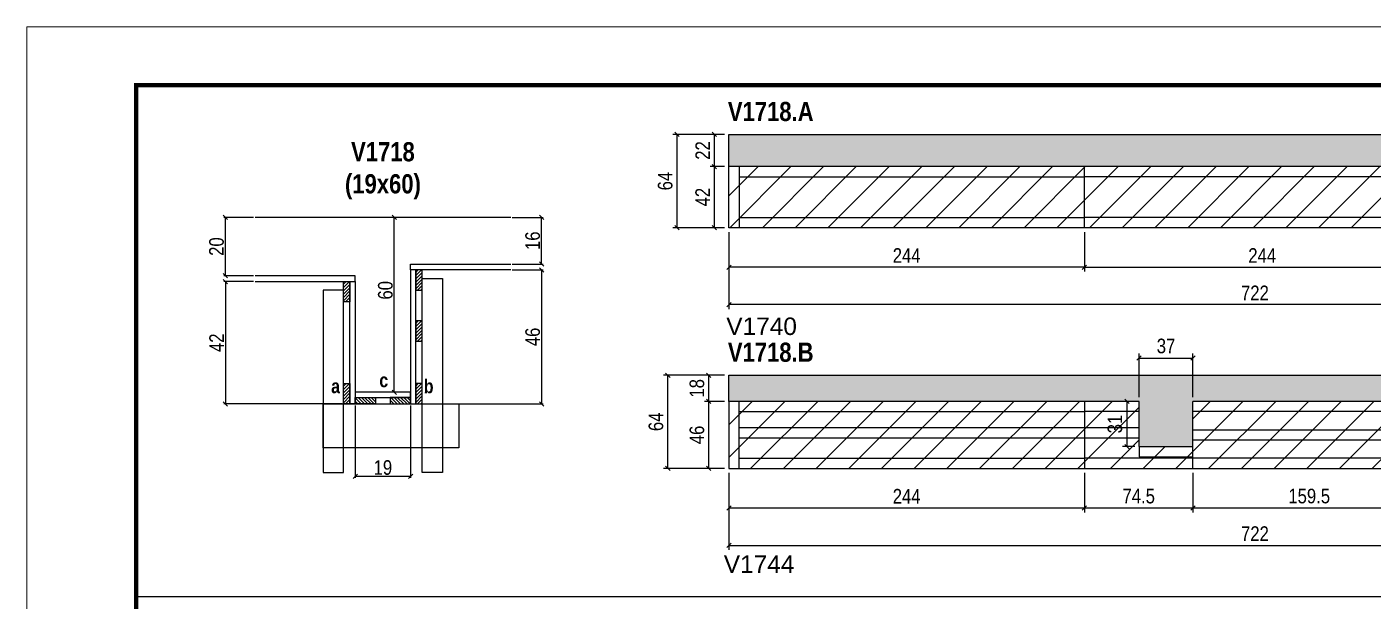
# Model space of a CAD drawing. Extents: x 3309 to 10008, y -2522 to 14608.
# Drawn here: x 3309 to 4233, y 9620 to 10014 of the extents above; entities that cross this region are included whole.
import ezdxf

# ---------------------------------------------------------------- set-up
doc = ezdxf.new("R2010")
doc.units = 0
doc.linetypes.add('DASHED', pattern=[0.75, 0.5, -0.25])
for name, color, linetype in [('5', 5, 'Continuous'), ('COTA', 241, 'Continuous'), ('detalhes', 4, 'Continuous'), ('NOMENCLATURA', 7, 'Continuous'), ('Painéis', 200, 'Continuous'), ('SARR_2.2x7', 40, 'Continuous'), ('SARR_3.5x7', 81, 'Continuous')]:
    doc.layers.add(name, color=color, linetype=linetype)
for name, color, linetype, lineweight in [('CONCRETO', 251, 'Continuous', 25), ('Folhas', 255, 'Continuous', 9), ('Hachura', 251, 'Continuous', 9), ('SARRAFO DE PRESSAO', 251, 'DASHED', 9)]:
    doc.layers.add(name, color=color, linetype=linetype, lineweight=lineweight)
doc.styles.add('COTA TECNICA', font='techl___.ttf', dxfattribs={"height": 10})
doc.styles.add('COTA TECNICA 2X', font='techl___.ttf', dxfattribs={"height": 10})
doc.styles.get("Standard").update_dxf_attribs({"font": 'arial.ttf'})
doc.styles.add('TECNICA', font='techb___.ttf', dxfattribs={"height": 10})
doc.dimstyles.new('PAINEL', dxfattribs={"dimtxt": 10, "dimasz": 3, "dimexe": 3, "dimexo": 3, "dimgap": 3, "dimtad": 1, "dimdec": 1, "dimzin": 12, "dimdsep": 46, "dimtxsty": 'COTA TECNICA', "dimblk1": 'OBLIQUE', "dimblk2": 'OBLIQUE', "dimsah": 1, "dimcen": 0.9, "dimclrd": 4, "dimclre": 4, "dimclrt": 240, "dimadec": 1, "dimazin": 3, "dimtfac": 1, "dimtdec": 1, "dimtmove": 0, "dimatfit": 3, "dimfxl": 1, "dimtolj": 1, "dimtzin": 12, "dimarcsym": 0})
doc.dimstyles.new('SECAO', dxfattribs={"dimscale": 0.333333, "dimtxt": 5, "dimasz": 9, "dimexe": 3, "dimexo": 3, "dimgap": 3, "dimtad": 1, "dimdec": 1, "dimlfac": 0.5, "dimzin": 12, "dimdsep": 46, "dimtxsty": 'COTA TECNICA 2X', "dimblk1": 'OBLIQUE', "dimblk2": 'OBLIQUE', "dimsah": 1, "dimcen": 0.9, "dimclrd": 4, "dimclre": 4, "dimclrt": 240, "dimadec": 1, "dimazin": 3, "dimtfac": 1, "dimtdec": 1, "dimtmove": 0, "dimatfit": 3, "dimfxl": 1, "dimtolj": 1, "dimtzin": 12, "dimarcsym": 0})
pattern_1 = [(135, (36770.1903, -113757.353), (-1.122532015, -1.122532015), [])]
pattern_2 = [(45, (-119985.518, -23466.7219), (-1.122532015, 1.122532015), [])]

# ---------------------------------------------------------------- blocks, each defined once
blk = doc.blocks.new('9999999999')
at = {"layer": 'Folhas'}
blk.add_lwpolyline([(98138.98, 34190.21), (99623.98, 34190.21), (99623.98, 35240.21), (98138.98, 35240.21)], close=True, dxfattribs=at)
at = {"layer": 'Folhas', "color": 30, "const_width": 3}
blk.add_lwpolyline([(98213.98, 34230.21), (99583.98, 34230.21), (99583.98, 35200.21), (98213.98, 35200.21)], close=True, dxfattribs=at)
blk = doc.blocks.new('_Oblique')
at = {"color": 0, "linetype": 'ByBlock', "lineweight": -2}
blk.add_line((-0.5, -0.5), (0.5, 0.5), dxfattribs=at)
blk = doc.blocks.new('*D2927')
at = {"layer": 'COTA', "color": 4, "lineweight": -2, "transparency": 16777216}
for p, q in [((3534.65, 9753.82), (3534.65, 9704.07)), ((3572.65, 9753.82), (3572.65, 9704.07)), ((3572.65, 9705.07), (3534.65, 9705.07))]:
    blk.add_line(p, q, dxfattribs=at)
at = {"layer": 'Defpoints', "color": 0, "transparency": 16777216}
for p in [(3534.65, 9754.82), (3572.65, 9754.82), (3534.65, 9705.07)]:
    blk.add_point(p, dxfattribs=at)
at = {"layer": 'COTA', "color": 4, "lineweight": -2, "transparency": 16777216, "xscale": 3, "yscale": 3, "zscale": 3, "rotation": 180}
blk.add_blockref('_Oblique', (3534.65, 9705.07), dxfattribs=at)
at = {"layer": 'COTA', "color": 4, "lineweight": -2, "transparency": 16777216, "xscale": 3, "yscale": 3, "zscale": 3}
blk.add_blockref('_Oblique', (3572.65, 9705.07), dxfattribs=at)
at = {"layer": 'COTA', "color": 240, "transparency": 16777216, "insert": (3553.65, 9711.15), "char_height": 10, "attachment_point": 5, "style": 'COTA TECNICA 2X'}
blk.add_mtext('\\A1;19', dxfattribs=at)
blk = doc.blocks.new('*D2928')
at = {"layer": 'COTA', "color": 4, "lineweight": -2, "transparency": 16777216}
for p, q in [((3464.95, 9838.82), (3444.6, 9838.82)), ((3445.6, 9838.82), (3445.6, 9754.82)), ((3525.65, 9754.82), (3444.6, 9754.82))]:
    blk.add_line(p, q, dxfattribs=at)
at = {"layer": 'Defpoints', "color": 0, "transparency": 16777216}
for p in [(3465.95, 9838.82), (3445.6, 9754.82), (3526.65, 9754.82, 0)]:
    blk.add_point(p, dxfattribs=at)
at = {"layer": 'COTA', "color": 4, "lineweight": -2, "transparency": 16777216, "xscale": 3, "yscale": 3, "zscale": 3}
for p, rotation in [((3445.6, 9838.82), 90), ((3445.6, 9754.82), 270)]:
    blk.add_blockref('_Oblique', p, dxfattribs=dict(at, rotation=rotation))
at = {"layer": 'COTA', "color": 240, "transparency": 16777216, "insert": (3439.53, 9796.82), "char_height": 10, "attachment_point": 5, "rotation": 90, "style": 'COTA TECNICA 2X'}
blk.add_mtext('\\A1;42', dxfattribs=at)
blk = doc.blocks.new('*D2929')
at = {"layer": 'COTA', "color": 4, "lineweight": -2, "transparency": 16777216}
for p, q in [((3642.35, 9846.82), (3663.57, 9846.82)), ((3662.57, 9846.82), (3662.57, 9754.82)), ((3581.65, 9754.82), (3663.57, 9754.82))]:
    blk.add_line(p, q, dxfattribs=at)
at = {"layer": 'Defpoints', "color": 0, "transparency": 16777216}
for p in [(3641.35, 9846.82), (3580.65, 9754.82, 0), (3662.57, 9754.82)]:
    blk.add_point(p, dxfattribs=at)
at = {"layer": 'COTA', "color": 4, "lineweight": -2, "transparency": 16777216, "xscale": 3, "yscale": 3, "zscale": 3}
for p, rotation in [((3662.57, 9846.82), 90), ((3662.57, 9754.82), 270)]:
    blk.add_blockref('_Oblique', p, dxfattribs=dict(at, rotation=rotation))
at = {"layer": 'COTA', "color": 240, "transparency": 16777216, "insert": (3656.47, 9800.82), "char_height": 10, "attachment_point": 5, "rotation": 90, "style": 'COTA TECNICA 2X'}
blk.add_mtext('\\A1;46', dxfattribs=at)
blk = doc.blocks.new('*D2930')
at = {"layer": 'COTA', "color": 4, "lineweight": -2, "transparency": 16777216}
for p, q in [((3571.65, 9882.82), (3560.48, 9882.82)), ((3561.48, 9762.82), (3561.48, 9882.82)), ((3571.65, 9762.82), (3560.48, 9762.82))]:
    blk.add_line(p, q, dxfattribs=at)
at = {"layer": 'Defpoints', "color": 0, "transparency": 16777216}
for p in [(3561.48, 9882.82), (3572.65, 9882.82), (3572.65, 9762.82)]:
    blk.add_point(p, dxfattribs=at)
at = {"layer": 'COTA', "color": 4, "lineweight": -2, "transparency": 16777216, "xscale": 3, "yscale": 3, "zscale": 3}
for p, rotation in [((3561.48, 9882.82), 90), ((3561.48, 9762.82), 270)]:
    blk.add_blockref('_Oblique', p, dxfattribs=dict(at, rotation=rotation))
at = {"layer": 'COTA', "color": 240, "transparency": 16777216, "insert": (3555.37, 9832.82), "char_height": 10, "attachment_point": 5, "rotation": 90, "style": 'COTA TECNICA 2X'}
blk.add_mtext('\\A1;60', dxfattribs=at)
blk = doc.blocks.new('*D2931')
at = {"layer": 'COTA', "color": 4, "lineweight": -2, "transparency": 16777216}
for p, q in [((3642.35, 9882.82), (3663.57, 9882.82)), ((3662.57, 9850.82), (3662.57, 9882.82)), ((3642.35, 9850.82), (3663.57, 9850.82))]:
    blk.add_line(p, q, dxfattribs=at)
at = {"layer": 'Defpoints', "color": 0, "transparency": 16777216}
for p in [(3641.35, 9882.82), (3662.57, 9882.82), (3641.35, 9850.82)]:
    blk.add_point(p, dxfattribs=at)
at = {"layer": 'COTA', "color": 4, "lineweight": -2, "transparency": 16777216, "xscale": 3, "yscale": 3, "zscale": 3}
for p, rotation in [((3662.57, 9882.82), 90), ((3662.57, 9850.82), 270)]:
    blk.add_blockref('_Oblique', p, dxfattribs=dict(at, rotation=rotation))
at = {"layer": 'COTA', "color": 240, "transparency": 16777216, "insert": (3656.47, 9866.82), "char_height": 10, "attachment_point": 5, "rotation": 90, "style": 'COTA TECNICA 2X'}
blk.add_mtext('\\A1;16', dxfattribs=at)
blk = doc.blocks.new('*D2955')
at = {"layer": 'COTA', "color": 4, "lineweight": -2, "transparency": 16777216}
for p, q in [((3464.95, 9882.82), (3444.6, 9882.82)), ((3445.6, 9842.82), (3445.6, 9882.82)), ((3464.95, 9842.82), (3444.6, 9842.82))]:
    blk.add_line(p, q, dxfattribs=at)
at = {"layer": 'Defpoints', "color": 0, "transparency": 16777216}
for p in [(3445.6, 9882.82), (3465.95, 9882.82), (3465.95, 9842.82)]:
    blk.add_point(p, dxfattribs=at)
at = {"layer": 'COTA', "color": 4, "lineweight": -2, "transparency": 16777216, "xscale": 3, "yscale": 3, "zscale": 3}
for p, rotation in [((3445.6, 9882.82), 90), ((3445.6, 9842.82), 270)]:
    blk.add_blockref('_Oblique', p, dxfattribs=dict(at, rotation=rotation))
at = {"layer": 'COTA', "color": 240, "transparency": 16777216, "insert": (3439.5, 9862.82), "char_height": 10, "attachment_point": 5, "rotation": 90, "style": 'COTA TECNICA 2X'}
blk.add_mtext('\\A1;20', dxfattribs=at)
blk = doc.blocks.new('*D2932')
at = {"layer": 'COTA', "color": 4, "linetype": 'ByBlock', "lineweight": -2, "transparency": 16777216}
for p, q in [((3791.1, 9872.76), (3791.1, 9845.64)), ((4035.1, 9872.76), (4035.1, 9845.64)), ((4035.1, 9848.64), (3791.1, 9848.64))]:
    blk.add_line(p, q, dxfattribs=at)
at = {"layer": 'Defpoints', "color": 0, "linetype": 'ByBlock', "transparency": 16777216}
for p in [(3791.1, 9875.76), (4035.1, 9875.76), (3791.1, 9848.64)]:
    blk.add_point(p, dxfattribs=at)
at = {"layer": 'COTA', "color": 4, "linetype": 'ByBlock', "lineweight": -2, "transparency": 16777216, "xscale": 3, "yscale": 3, "zscale": 3, "rotation": 180}
blk.add_blockref('_Oblique', (3791.1, 9848.64), dxfattribs=at)
at = {"layer": 'COTA', "color": 4, "linetype": 'ByBlock', "lineweight": -2, "transparency": 16777216, "xscale": 3, "yscale": 3, "zscale": 3}
blk.add_blockref('_Oblique', (4035.1, 9848.64), dxfattribs=at)
at = {"layer": 'COTA', "color": 240, "linetype": 'ByBlock', "transparency": 16777216, "insert": (3913.1, 9856.71), "char_height": 10, "attachment_point": 5, "style": 'COTA TECNICA'}
blk.add_mtext('\\A1;244', dxfattribs=at)
blk = doc.blocks.new('*D2933')
at = {"layer": 'COTA', "color": 4, "lineweight": -2, "transparency": 16777216}
for p, q in [((4035.1, 9872.76), (4035.1, 9845.64)), ((4279.1, 9872.76), (4279.1, 9845.64)), ((4035.1, 9848.64), (4279.1, 9848.64))]:
    blk.add_line(p, q, dxfattribs=at)
at = {"layer": 'Defpoints', "color": 0, "transparency": 16777216}
for p in [(4035.1, 9875.76, 0), (4279.1, 9875.76, 0), (4279.1, 9848.64)]:
    blk.add_point(p, dxfattribs=at)
at = {"layer": 'COTA', "color": 4, "lineweight": -2, "transparency": 16777216, "xscale": 3, "yscale": 3, "zscale": 3, "rotation": 180}
blk.add_blockref('_Oblique', (4035.1, 9848.64), dxfattribs=at)
at = {"layer": 'COTA', "color": 4, "lineweight": -2, "transparency": 16777216, "xscale": 3, "yscale": 3, "zscale": 3}
blk.add_blockref('_Oblique', (4279.1, 9848.64), dxfattribs=at)
at = {"layer": 'COTA', "color": 240, "transparency": 16777216, "insert": (4157.1, 9856.71), "char_height": 10, "attachment_point": 5, "style": 'COTA TECNICA'}
blk.add_mtext('\\A1;244', dxfattribs=at)
blk = doc.blocks.new('*D2956')
at = {"layer": 'COTA', "color": 4, "lineweight": -2, "transparency": 16777216}
for p, q in [((3791.1, 9872.76), (3791.1, 9819.98)), ((4513.1, 9872.76), (4513.1, 9819.98)), ((4513.1, 9822.98), (3791.1, 9822.98))]:
    blk.add_line(p, q, dxfattribs=at)
at = {"layer": 'Defpoints', "color": 0, "transparency": 16777216}
for p in [(3791.1, 9875.76, 0), (4513.1, 9875.76, 0), (3791.1, 9822.98)]:
    blk.add_point(p, dxfattribs=at)
at = {"layer": 'COTA', "color": 4, "lineweight": -2, "transparency": 16777216, "xscale": 3, "yscale": 3, "zscale": 3, "rotation": 180}
blk.add_blockref('_Oblique', (3791.1, 9822.98), dxfattribs=at)
at = {"layer": 'COTA', "color": 4, "lineweight": -2, "transparency": 16777216, "xscale": 3, "yscale": 3, "zscale": 3}
blk.add_blockref('_Oblique', (4513.1, 9822.98), dxfattribs=at)
at = {"layer": 'COTA', "color": 240, "transparency": 16777216, "insert": (4152.1, 9831.05), "char_height": 10, "attachment_point": 5, "style": 'COTA TECNICA'}
blk.add_mtext('\\A1;722', dxfattribs=at)
blk = doc.blocks.new('*D2957')
at = {"layer": 'COTA', "color": 4, "lineweight": -2, "transparency": 16777216}
for p, q in [((3788.1, 9917.76), (3778.15, 9917.76)), ((3781.15, 9875.76), (3781.15, 9917.76)), ((3788.1, 9875.76), (3778.15, 9875.76))]:
    blk.add_line(p, q, dxfattribs=at)
at = {"layer": 'Defpoints', "color": 0, "transparency": 16777216}
for p in [(3781.15, 9917.76), (3791.1, 9917.76), (3791.1, 9875.76)]:
    blk.add_point(p, dxfattribs=at)
at = {"layer": 'COTA', "color": 4, "lineweight": -2, "transparency": 16777216, "xscale": 3, "yscale": 3, "zscale": 3}
for p, rotation in [((3781.15, 9917.76), 90), ((3781.15, 9875.76), 270)]:
    blk.add_blockref('_Oblique', p, dxfattribs=dict(at, rotation=rotation))
at = {"layer": 'COTA', "color": 240, "transparency": 16777216, "insert": (3773.08, 9896.76), "char_height": 10, "attachment_point": 5, "rotation": 90, "style": 'COTA TECNICA'}
blk.add_mtext('\\A1;42', dxfattribs=at)
blk = doc.blocks.new('*D2958')
at = {"layer": 'COTA', "color": 4, "lineweight": -2, "transparency": 16777216}
for p, q in [((3788.1, 9939.76), (3778.15, 9939.76)), ((3781.15, 9917.76), (3781.15, 9939.76)), ((3788.1, 9917.76), (3778.15, 9917.76))]:
    blk.add_line(p, q, dxfattribs=at)
at = {"layer": 'Defpoints', "color": 0, "transparency": 16777216}
for p in [(3781.15, 9939.76), (3791.1, 9939.76), (3791.1, 9917.76)]:
    blk.add_point(p, dxfattribs=at)
at = {"layer": 'COTA', "color": 4, "lineweight": -2, "transparency": 16777216, "xscale": 3, "yscale": 3, "zscale": 3}
for p, rotation in [((3781.15, 9939.76), 90), ((3781.15, 9917.76), 270)]:
    blk.add_blockref('_Oblique', p, dxfattribs=dict(at, rotation=rotation))
at = {"layer": 'COTA', "color": 240, "transparency": 16777216, "insert": (3773.15, 9928.76), "char_height": 10, "attachment_point": 5, "rotation": 90, "style": 'COTA TECNICA'}
blk.add_mtext('\\A1;22', dxfattribs=at)
blk = doc.blocks.new('*D2959')
at = {"layer": 'COTA', "color": 4, "lineweight": -2, "transparency": 16777216}
for p, q in [((3788.1, 9939.76), (3752.52, 9939.76)), ((3755.52, 9875.76), (3755.52, 9939.76)), ((3788.1, 9875.76), (3752.52, 9875.76))]:
    blk.add_line(p, q, dxfattribs=at)
at = {"layer": 'Defpoints', "color": 0, "transparency": 16777216}
for p in [(3755.52, 9939.76), (3791.1, 9939.76), (3791.1, 9875.76)]:
    blk.add_point(p, dxfattribs=at)
at = {"layer": 'COTA', "color": 4, "lineweight": -2, "transparency": 16777216, "xscale": 3, "yscale": 3, "zscale": 3}
for p, rotation in [((3755.52, 9939.76), 90), ((3755.52, 9875.76), 270)]:
    blk.add_blockref('_Oblique', p, dxfattribs=dict(at, rotation=rotation))
at = {"layer": 'COTA', "color": 240, "transparency": 16777216, "insert": (3747.42, 9907.76), "char_height": 10, "attachment_point": 5, "rotation": 90, "style": 'COTA TECNICA'}
blk.add_mtext('\\A1;64', dxfattribs=at)
blk = doc.blocks.new('*D2960')
at = {"layer": 'COTA', "color": 4, "lineweight": -2, "transparency": 16777216}
for p, q in [((3791.1, 9707.55), (3791.1, 9654.77)), ((4513.1, 9707.55), (4513.1, 9654.77)), ((3791.1, 9657.77), (4513.1, 9657.77))]:
    blk.add_line(p, q, dxfattribs=at)
at = {"layer": 'Defpoints', "color": 0, "transparency": 16777216}
for p in [(3791.1, 9710.55), (4513.1, 9710.55), (4513.1, 9657.77)]:
    blk.add_point(p, dxfattribs=at)
at = {"layer": 'COTA', "color": 4, "lineweight": -2, "transparency": 16777216, "xscale": 3, "yscale": 3, "zscale": 3, "rotation": 180}
blk.add_blockref('_Oblique', (3791.1, 9657.77), dxfattribs=at)
at = {"layer": 'COTA', "color": 4, "lineweight": -2, "transparency": 16777216, "xscale": 3, "yscale": 3, "zscale": 3}
blk.add_blockref('_Oblique', (4513.1, 9657.77), dxfattribs=at)
at = {"layer": 'COTA', "color": 240, "transparency": 16777216, "insert": (4152.1, 9665.85), "char_height": 10, "attachment_point": 5, "style": 'COTA TECNICA'}
blk.add_mtext('\\A1;722', dxfattribs=at)
blk = doc.blocks.new('*D2961')
at = {"layer": 'COTA', "color": 4, "lineweight": -2, "transparency": 16777216}
for p, q in [((3791.1, 9707.55), (3791.1, 9680.43)), ((4035.1, 9707.55), (4035.1, 9680.43)), ((3791.1, 9683.43), (4035.1, 9683.43))]:
    blk.add_line(p, q, dxfattribs=at)
at = {"layer": 'Defpoints', "color": 0, "transparency": 16777216}
for p in [(3791.1, 9710.55), (4035.1, 9710.55), (4035.1, 9683.43)]:
    blk.add_point(p, dxfattribs=at)
at = {"layer": 'COTA', "color": 4, "lineweight": -2, "transparency": 16777216, "xscale": 3, "yscale": 3, "zscale": 3, "rotation": 180}
blk.add_blockref('_Oblique', (3791.1, 9683.43), dxfattribs=at)
at = {"layer": 'COTA', "color": 4, "lineweight": -2, "transparency": 16777216, "xscale": 3, "yscale": 3, "zscale": 3}
blk.add_blockref('_Oblique', (4035.1, 9683.43), dxfattribs=at)
at = {"layer": 'COTA', "color": 240, "transparency": 16777216, "insert": (3913.1, 9691.51), "char_height": 10, "attachment_point": 5, "style": 'COTA TECNICA'}
blk.add_mtext('\\A1;244', dxfattribs=at)
blk = doc.blocks.new('*D2962')
at = {"layer": 'COTA', "color": 4, "lineweight": -2, "transparency": 16777216}
for p, q in [((4035.1, 9707.55), (4035.1, 9680.43)), ((4109.6, 9707.55), (4109.6, 9680.43)), ((4035.1, 9683.43), (4109.6, 9683.43))]:
    blk.add_line(p, q, dxfattribs=at)
at = {"layer": 'Defpoints', "color": 0, "transparency": 16777216}
for p in [(4035.1, 9710.55), (4109.6, 9710.55), (4109.6, 9683.43)]:
    blk.add_point(p, dxfattribs=at)
at = {"layer": 'COTA', "color": 4, "lineweight": -2, "transparency": 16777216, "xscale": 3, "yscale": 3, "zscale": 3, "rotation": 180}
blk.add_blockref('_Oblique', (4035.1, 9683.43), dxfattribs=at)
at = {"layer": 'COTA', "color": 4, "lineweight": -2, "transparency": 16777216, "xscale": 3, "yscale": 3, "zscale": 3}
blk.add_blockref('_Oblique', (4109.6, 9683.43), dxfattribs=at)
at = {"layer": 'COTA', "color": 240, "transparency": 16777216, "insert": (4072.35, 9691.54), "char_height": 10, "attachment_point": 5, "style": 'COTA TECNICA'}
blk.add_mtext('\\A1;74.5', dxfattribs=at)
blk = doc.blocks.new('*D2963')
at = {"layer": 'COTA', "color": 4, "lineweight": -2, "transparency": 16777216}
for p, q in [((4109.6, 9707.55), (4109.6, 9680.43)), ((4269.1, 9707.55), (4269.1, 9680.43)), ((4109.6, 9683.43), (4269.1, 9683.43))]:
    blk.add_line(p, q, dxfattribs=at)
at = {"layer": 'Defpoints', "color": 0, "transparency": 16777216}
for p in [(4109.6, 9710.55), (4269.1, 9710.55), (4269.1, 9683.43)]:
    blk.add_point(p, dxfattribs=at)
at = {"layer": 'COTA', "color": 4, "lineweight": -2, "transparency": 16777216, "xscale": 3, "yscale": 3, "zscale": 3, "rotation": 180}
blk.add_blockref('_Oblique', (4109.6, 9683.43), dxfattribs=at)
at = {"layer": 'COTA', "color": 4, "lineweight": -2, "transparency": 16777216, "xscale": 3, "yscale": 3, "zscale": 3}
blk.add_blockref('_Oblique', (4269.1, 9683.43), dxfattribs=at)
at = {"layer": 'COTA', "color": 240, "transparency": 16777216, "insert": (4189.35, 9691.57), "char_height": 10, "attachment_point": 5, "style": 'COTA TECNICA'}
blk.add_mtext('\\A1;159.5', dxfattribs=at)
blk = doc.blocks.new('*D2964')
at = {"layer": 'COTA', "color": 4, "lineweight": -2, "transparency": 16777216}
for p, q in [((4069.6, 9756.55), (4061.27, 9756.55)), ((4064.27, 9756.55), (4064.27, 9725.55)), ((4069.6, 9725.55), (4061.27, 9725.55))]:
    blk.add_line(p, q, dxfattribs=at)
at = {"layer": 'Defpoints', "color": 0, "transparency": 16777216}
for p in [(4072.6, 9756.55), (4064.27, 9725.55), (4072.6, 9725.55)]:
    blk.add_point(p, dxfattribs=at)
at = {"layer": 'COTA', "color": 4, "lineweight": -2, "transparency": 16777216, "xscale": 3, "yscale": 3, "zscale": 3}
for p, rotation in [((4064.27, 9756.55), 90), ((4064.27, 9725.55), 270)]:
    blk.add_blockref('_Oblique', p, dxfattribs=dict(at, rotation=rotation))
at = {"layer": 'COTA', "color": 240, "transparency": 16777216, "insert": (4056.05, 9741.05), "char_height": 10, "attachment_point": 5, "rotation": 90, "style": 'COTA TECNICA'}
blk.add_mtext('\\A1;31', dxfattribs=at)
blk = doc.blocks.new('*D2948')
at = {"layer": 'COTA', "color": 4, "lineweight": -2, "transparency": 16777216}
for p, q in [((3788.1, 9756.55), (3774.28, 9756.55)), ((3777.28, 9710.55), (3777.28, 9756.55)), ((3788.1, 9710.55), (3774.28, 9710.55))]:
    blk.add_line(p, q, dxfattribs=at)
at = {"layer": 'Defpoints', "color": 0, "transparency": 16777216}
for p in [(3777.28, 9756.55), (3791.1, 9756.55, 0), (3791.1, 9710.55, 0)]:
    blk.add_point(p, dxfattribs=at)
at = {"layer": 'COTA', "color": 4, "lineweight": -2, "transparency": 16777216, "xscale": 3, "yscale": 3, "zscale": 3}
for p, rotation in [((3777.28, 9756.55), 90), ((3777.28, 9710.55), 270)]:
    blk.add_blockref('_Oblique', p, dxfattribs=dict(at, rotation=rotation))
at = {"layer": 'COTA', "color": 240, "transparency": 16777216, "insert": (3769.18, 9733.55), "char_height": 10, "attachment_point": 5, "rotation": 90, "style": 'COTA TECNICA'}
blk.add_mtext('\\A1;46', dxfattribs=at)
blk = doc.blocks.new('*D2949')
at = {"layer": 'COTA', "color": 4, "lineweight": -2, "transparency": 16777216}
for p, q in [((3788.1, 9774.55), (3774.28, 9774.55)), ((3777.28, 9756.55), (3777.28, 9774.55)), ((3788.1, 9756.55), (3774.28, 9756.55))]:
    blk.add_line(p, q, dxfattribs=at)
at = {"layer": 'Defpoints', "color": 0, "transparency": 16777216}
for p in [(3777.28, 9774.55), (3791.1, 9774.55, 0), (3791.1, 9756.55, 0)]:
    blk.add_point(p, dxfattribs=at)
at = {"layer": 'COTA', "color": 4, "lineweight": -2, "transparency": 16777216, "xscale": 3, "yscale": 3, "zscale": 3}
for p, rotation in [((3777.28, 9774.55), 90), ((3777.28, 9756.55), 270)]:
    blk.add_blockref('_Oblique', p, dxfattribs=dict(at, rotation=rotation))
at = {"layer": 'COTA', "color": 240, "transparency": 16777216, "insert": (3769.19, 9765.55), "char_height": 10, "attachment_point": 5, "rotation": 90, "style": 'COTA TECNICA'}
blk.add_mtext('\\A1;18', dxfattribs=at)
blk = doc.blocks.new('*D2950')
at = {"layer": 'COTA', "color": 4, "lineweight": -2, "transparency": 16777216}
for p, q in [((3788.1, 9774.55), (3746.19, 9774.55)), ((3749.19, 9710.55), (3749.19, 9774.55)), ((3788.1, 9710.55), (3746.19, 9710.55))]:
    blk.add_line(p, q, dxfattribs=at)
at = {"layer": 'Defpoints', "color": 0, "transparency": 16777216}
for p in [(3749.19, 9774.55), (3791.1, 9774.55, 0), (3791.1, 9710.55, 0)]:
    blk.add_point(p, dxfattribs=at)
at = {"layer": 'COTA', "color": 4, "lineweight": -2, "transparency": 16777216, "xscale": 3, "yscale": 3, "zscale": 3}
for p, rotation in [((3749.19, 9774.55), 90), ((3749.19, 9710.55), 270)]:
    blk.add_blockref('_Oblique', p, dxfattribs=dict(at, rotation=rotation))
at = {"layer": 'COTA', "color": 240, "transparency": 16777216, "insert": (3741.09, 9742.55), "char_height": 10, "attachment_point": 5, "rotation": 90, "style": 'COTA TECNICA'}
blk.add_mtext('\\A1;64', dxfattribs=at)
blk = doc.blocks.new('*D2951')
at = {"layer": 'COTA', "color": 4, "lineweight": -2, "transparency": 16777216}
for p, q in [((4072.6, 9759.55), (4072.6, 9789.34)), ((4072.6, 9786.34), (4109.6, 9786.34)), ((4109.6, 9759.55), (4109.6, 9789.34))]:
    blk.add_line(p, q, dxfattribs=at)
at = {"layer": 'Defpoints', "color": 0, "transparency": 16777216}
for p in [(4109.6, 9786.34), (4072.6, 9756.55, 0), (4109.6, 9756.55, 0)]:
    blk.add_point(p, dxfattribs=at)
at = {"layer": 'COTA', "color": 4, "lineweight": -2, "transparency": 16777216, "xscale": 3, "yscale": 3, "zscale": 3, "rotation": 180}
blk.add_blockref('_Oblique', (4072.6, 9786.34), dxfattribs=at)
at = {"layer": 'COTA', "color": 4, "lineweight": -2, "transparency": 16777216, "xscale": 3, "yscale": 3, "zscale": 3}
blk.add_blockref('_Oblique', (4109.6, 9786.34), dxfattribs=at)
at = {"layer": 'COTA', "color": 240, "transparency": 16777216, "insert": (4091.1, 9794.56), "char_height": 10, "attachment_point": 5, "style": 'COTA TECNICA'}
blk.add_mtext('\\A1;37', dxfattribs=at)

msp = doc.modelspace()

# ---------------------------------------------------------------- hatches: boundary and pattern name
at = {"layer": 'COTA'}
h = msp.add_hatch(dxfattribs=at)
h.set_pattern_fill('AR-CONC', color=256, scale=0.03)
h.set_pattern_definition([(50, (48.9945, 387.445), (5.46554, -0.4781726), [0.5715, -6.2865]), (355, (48.9945, 387.445), (-1.0573026, 5.7317054), [0.4572, -5.0292175]), (100.451445, (49.45, 387.405), (4.4082374, 5.2535326), [0.4857003, -5.3427073]), (46.1842, (48.9945, 388.969), (8.1323712, -1.26127), [0.85725, -9.42975]), (96.63556, (49.672, 388.864), (7.122124, 7.422784), [0.728551, -8.014068]), (351.18415, (48.9945, 388.969), (7.122124, 7.422784), [0.685799, -7.543792]), (21, (49.7565, 388.588), (4.5484317, -3.067956), [0.5715, -6.2865]), (326, (49.7565, 388.588), (1.854061, 5.525639), [0.4572, -5.0292]), (71.451445, (50.1356, 388.332), (6.4024926, 2.457683), [0.4857003, -5.342698]), (37.5, (48.9945, 387.4449), (0.0926581, 2.53665117), [0, -4.96824, 0, -5.1054, 0, -5.04825]), (7.5, (48.9945, 387.445), (2.0045899, 3.00541724), [0, -2.91084, 0, -4.85394, 0, -1.92405]), (327.5, (47.2953, 387.4449), (4.06771786, -0.17186232), [0, -1.905, 0, -5.9436, 0, -7.8867]), (317.5, (46.5333, 387.445), (4.4438754, 0.7627947), [0, -2.4765, 0, -3.94716, 0, -5.6007])])
h.paths.add_polyline_path([(3791.1, 9939.76), (3791.1, 9917.76), (4513.1, 9917.76), (4513.1, 9939.76)])
h = msp.add_hatch(dxfattribs=at)
h.set_pattern_fill('AR-CONC', color=256, scale=0.03)
h.set_pattern_definition([(50, (0, 56.063), (5.46554, -0.4781726), [0.5715, -6.2865]), (355, (0, 56.063), (-1.0573026, 5.7317054), [0.4572, -5.0292175]), (100.451445, (0.4555, 56.023), (4.4082374, 5.2535326), [0.4857003, -5.3427073]), (46.1842, (0, 57.587), (8.1323712, -1.26127), [0.85725, -9.42975]), (96.63556, (0.678, 57.482), (7.122124, 7.422784), [0.728551, -8.014068]), (351.18415, (0, 57.587), (7.122124, 7.422784), [0.685799, -7.543792]), (21, (0.762, 57.206), (4.5484317, -3.067956), [0.5715, -6.2865]), (326, (0.762, 57.206), (1.8540609, 5.525639), [0.4572, -5.0292]), (71.451445, (1.141, 56.95), (6.4024926, 2.457683), [0.4857003, -5.342698]), (37.5, (0, 56.0628), (0.0926581, 2.53665117), [0, -4.96824, 0, -5.1054, 0, -5.04825]), (7.5, (0, 56.0628), (2.0045899, 3.00541724), [0, -2.91084, 0, -4.85394, 0, -1.92405]), (327.5, (-1.6993, 56.0628), (4.06771786, -0.17186232), [0, -1.905, 0, -5.9436, 0, -7.8867]), (317.5, (-2.4613, 56.0628), (4.4438754, 0.7627947), [0, -2.4765, 0, -3.94716, 0, -5.6007])])
h.paths.add_polyline_path([(4109.6, 9756.55), (4513.1, 9756.55), (4513.1, 9774.55), (3791.1, 9774.55), (3791.1, 9756.55), (4072.6, 9756.55), (4072.6, 9725.55), (4109.6, 9725.55)])
at = {"layer": 'Hachura', "linetype": 'ByBlock'}
h = msp.add_hatch(dxfattribs=at)
h.set_pattern_fill('ANSI31', color=256, scale=5)
h.paths.add_polyline_path([(3791.1, 9917.76), (3791.1, 9875.76), (4035.1, 9875.76), (4035.1, 9917.76)])
h.paths.add_polyline_path([(4035.1, 9917.76), (4035.1, 9875.76), (4279.1, 9875.76), (4279.1, 9917.76)])
h.paths.add_polyline_path([(4513.1, 9875.76), (4513.1, 9917.76), (4279.1, 9917.76), (4279.1, 9875.76)])
h = msp.add_hatch(dxfattribs=at)
h.set_pattern_fill('ANSI31', color=256, scale=5)
h.paths.add_polyline_path([(3791.1, 9756.55), (3791.1, 9710.55), (4035.1, 9710.55), (4035.1, 9756.55)])
h.paths.add_polyline_path([(4109.6, 9710.55), (4109.6, 9725.55), (4072.6, 9725.55), (4072.6, 9756.55), (4035.1, 9756.55), (4035.1, 9710.55)])
h.paths.add_polyline_path([(4269.1, 9710.55), (4269.1, 9756.55), (4109.6, 9756.55), (4109.6, 9710.55)])
h.paths.add_polyline_path([(4269.1, 9756.55), (4269.1, 9710.55), (4513.1, 9710.55), (4513.1, 9756.55)])
at = {"layer": 'SARR_2.2x7'}
h = msp.add_hatch(dxfattribs=at)
h.set_pattern_fill('ANSI31', color=256, scale=0.5)
h.set_pattern_definition([(45, (-119985.518, -23396.7219), (-1.122532015, 1.122532015), [])])
h.paths.add_polyline_path([(3526.65, 9824.82), (3531.05, 9824.82), (3531.05, 9838.82), (3526.65, 9838.82)])
h = msp.add_hatch(dxfattribs=at)
h.set_pattern_fill('ANSI31', color=256, scale=0.5)
h.set_pattern_definition([(45, (-119985.518, -23388.7219), (-1.122532015, 1.122532015), [])])
h.paths.add_polyline_path([(3580.65, 9832.82), (3576.25, 9832.82), (3576.25, 9846.82), (3580.65, 9846.82)])
h = msp.add_hatch(dxfattribs=at)
h.set_pattern_fill('ANSI31', color=256, scale=0.5)
h.set_pattern_definition([(45, (-119985.518, -23423.7219), (-1.122532015, 1.122532015), [])])
h.paths.add_polyline_path([(3580.65, 9797.82), (3576.25, 9797.82), (3576.25, 9811.82), (3580.65, 9811.82)])
h = msp.add_hatch(dxfattribs=at)
h.set_pattern_fill('ANSI31', color=256, scale=0.5)
h.set_pattern_definition(pattern_2)
h.paths.add_polyline_path([(3526.65, 9754.82), (3531.05, 9754.82), (3531.05, 9768.82), (3526.65, 9768.82)])
h = msp.add_hatch(dxfattribs=at)
h.set_pattern_fill('ANSI31', color=256, scale=0.5)
h.set_pattern_definition(pattern_2)
h.paths.add_polyline_path([(3580.65, 9754.82), (3576.25, 9754.82), (3576.25, 9768.82), (3580.65, 9768.82)])
h = msp.add_hatch(dxfattribs=at)
h.set_pattern_fill('ANSI31', color=256, scale=0.5, angle=90)
h.set_pattern_definition(pattern_1)
h.paths.add_polyline_path([(3548.65, 9754.82), (3548.65, 9759.22), (3534.65, 9759.22), (3534.65, 9754.82)])
h = msp.add_hatch(dxfattribs=at)
h.set_pattern_fill('ANSI31', color=256, scale=0.5, angle=90)
h.set_pattern_definition(pattern_1)
h.paths.add_polyline_path([(3558.65, 9759.22), (3558.65, 9754.82), (3572.65, 9754.82), (3572.65, 9759.22)])

# ---------------------------------------------------------------- linework, layer by layer
at = {"layer": 'CONCRETO', "linetype": 'Continuous'}
msp.add_line((3641.35, 9882.82), (3465.95, 9882.82), dxfattribs=at)
at = {"layer": 'COTA'}
for p, q in [((3791.1, 9917.76), (3791.1, 9939.76)), ((3791.1, 9939.76), (4513.1, 9939.76)), ((3791.1, 9756.55, 0), (3791.1, 9774.55, 0)), ((3791.1, 9774.55, 0), (4513.1, 9774.55, 0)), ((4072.6, 9725.55, 0), (4072.6, 9718.55, 0)), ((3384.37, 9622.6), (4754.37, 9622.6))]:
    msp.add_line(p, q, dxfattribs=at)
at = {"layer": 'Painéis', "linetype": 'ByBlock'}
for p, q in [((4513.1, 9917.76), (3791.1, 9917.76)), ((3791.1, 9875.76), (3791.1, 9917.76)), ((4035.1, 9875.76), (4035.1, 9917.76)), ((4513.1, 9875.76), (3791.1, 9875.76)), ((4072.6, 9756.55, 0), (3791.1, 9756.55, 0)), ((3791.1, 9756.55, 0), (3791.1, 9710.55, 0)), ((4035.1, 9756.55, 0), (4035.1, 9710.55, 0)), ((4072.6, 9725.55, 0), (4072.6, 9756.55, 0)), ((4513.1, 9756.55, 0), (4109.6, 9756.55, 0)), ((4109.6, 9710.55, 0), (4109.6, 9756.55, 0)), ((4072.6, 9725.55, 0), (4109.6, 9725.55, 0)), ((3791.1, 9710.55, 0), (4513.1, 9710.55, 0))]:
    msp.add_line(p, q, dxfattribs=at)
at = {"layer": 'Painéis', "linetype": 'Continuous', "elevation": 0}
for points in [[(3641.35, 9846.82), (3572.65, 9846.82), (3572.65, 9850.82), (3641.35, 9850.82)], [(3465.95, 9838.82), (3534.65, 9838.82), (3534.65, 9842.82), (3465.95, 9842.82)]]:
    msp.add_lwpolyline(points, dxfattribs=at)
at = {"layer": 'Painéis', "linetype": 'Continuous'}
for points in [[(3531.05, 9754.82), (3531.05, 9838.82), (3534.65, 9838.82), (3534.65, 9754.82)], [(3576.25, 9754.82), (3576.25, 9846.82), (3572.65, 9846.82), (3572.65, 9754.82)], [(3572.65, 9762.82), (3534.65, 9762.82), (3534.65, 9759.22), (3572.65, 9759.22)]]:
    msp.add_lwpolyline(points, close=True, dxfattribs=at)
at = {"layer": 'SARR_2.2x7', "linetype": 'Continuous'}
for p, q in [((3798.1, 9917.76), (3798.1, 9875.76)), ((3798.1, 9910.76), (4035.1, 9910.76)), ((4279.1, 9910.76), (4035.1, 9910.76)), ((3798.1, 9882.76), (4035.1, 9882.76)), ((4279.1, 9882.76), (4035.1, 9882.76)), ((3798.1, 9710.55, 0), (3798.1, 9756.55, 0)), ((3798.1, 9749.55, 0), (4035.1, 9749.55, 0)), ((4072.6, 9749.55, 0), (4035.1, 9749.55, 0)), ((4269.1, 9749.55, 0), (4109.6, 9749.55, 0)), ((3798.1, 9738.57, 0), (4035.1, 9738.57, 0)), ((4035.1, 9738.57, 0), (4072.6, 9738.57, 0)), ((4109.6, 9737.18, 0), (4269.1, 9737.18, 0)), ((3798.1, 9731.57, 0), (4035.1, 9731.57, 0)), ((4035.1, 9731.57, 0), (4072.6, 9731.57, 0)), ((4109.6, 9730.18, 0), (4269.1, 9730.18, 0)), ((4072.6, 9718.55, 0), (4109.6, 9718.55, 0)), ((3798.1, 9717.55, 0), (4035.1, 9717.55, 0)), ((4109.6, 9717.55, 0), (4035.1, 9717.55, 0)), ((4269.1, 9717.55, 0), (4109.6, 9717.55, 0))]:
    msp.add_line(p, q, dxfattribs=at)
at = {"layer": 'SARR_2.2x7'}
for points in [[(3531.05, 9838.82), (3531.05, 9824.82), (3526.65, 9824.82), (3526.65, 9838.82)], [(3576.25, 9846.82), (3576.25, 9832.82), (3580.65, 9832.82), (3580.65, 9846.82)], [(3576.25, 9811.82), (3576.25, 9797.82), (3580.65, 9797.82), (3580.65, 9811.82)], [(3531.05, 9768.82), (3531.05, 9754.82), (3526.65, 9754.82), (3526.65, 9768.82)], [(3576.25, 9768.82), (3576.25, 9754.82), (3580.65, 9754.82), (3580.65, 9768.82)], [(3534.65, 9759.22), (3548.65, 9759.22), (3548.65, 9754.82), (3534.65, 9754.82)], [(3572.65, 9759.22), (3558.65, 9759.22), (3558.65, 9754.82), (3572.65, 9754.82)]]:
    msp.add_lwpolyline(points, close=True, dxfattribs=at)
at = {"layer": 'SARR_3.5x7'}
for points in [[(3580.65, 9840.82), (3594.65, 9840.82), (3594.65, 9707.84), (3580.65, 9707.84)], [(3526.65, 9832.82), (3512.65, 9832.82), (3512.65, 9707.84), (3526.65, 9707.84)], [(3512.65, 9754.82), (3605.84, 9754.82), (3605.84, 9724.73), (3512.65, 9724.73)]]:
    msp.add_lwpolyline(points, close=True, dxfattribs=at)

# ---------------------------------------------------------------- block references
at = {"layer": 'SARRAFO DE PRESSAO', "color": 6, "linetype": 'ByBlock'}
msp.add_blockref('9999999999', (-94829.61, -25226.65), dxfattribs=at)

# ---------------------------------------------------------------- texts
at = {"layer": '5', "linetype": 'Continuous'}
for s, rotation, p in [('V1740', 0.00004, (3789.31, 9802.14)), ('V1744', 359.99996, (3787.59, 9638.92, 0))]:
    msp.add_text(s, height=12, rotation=rotation, dxfattribs=at).set_placement(p)
at = {"layer": 'detalhes', "style": 'TECNICA'}
for s, p in [('a', (3518.13, 9762.18)), ('c', (3551.2, 9766.29)), ('b', (3581.69, 9762.17))]:
    msp.add_text(s, height=9.6, dxfattribs=at).set_placement(p)
at = {"layer": 'NOMENCLATURA', "style": 'TECNICA'}
for s, p in [('V1718.A', (3790.39, 9948.95)), ('V1718.B', (3790.39, 9783.74, 0))]:
    msp.add_text(s, height=13.2, dxfattribs=at).set_placement(p)
at = {"layer": 'NOMENCLATURA', "insert": (3553.68, 9934.51), "char_height": 13.2, "attachment_point": 2, "style": 'TECNICA'}
msp.add_mtext_dynamic_manual_height_columns('V1718\\P(19x60)', width=300.2766, gutter_width=1, heights=[0], dxfattribs=at)

# ---------------------------------------------------------------- dimensions: what is measured, and where the dimension line sits
at = {"layer": 'COTA'}
for base, p1, p2, angle, dimstyle, picture, middle in [((3755.52, 9939.76), (3791.1, 9875.76), (3791.1, 9939.76), 90, 'PAINEL', '*D2959', (3747.42, 9907.76)), ((3781.15, 9939.76), (3791.1, 9917.76), (3791.1, 9939.76), 90, 'PAINEL', '*D2958', (3773.15, 9928.76)), ((3781.15, 9917.76), (3791.1, 9875.76), (3791.1, 9917.76), 90, 'PAINEL', '*D2957', (3773.08, 9896.76)), ((3445.6, 9882.82), (3465.95, 9842.82), (3465.95, 9882.82), 90, 'SECAO', '*D2955', (3439.5, 9862.82)), ((3662.57, 9882.82), (3641.35, 9850.82), (3641.35, 9882.82), 90, 'SECAO', '*D2931', (3656.47, 9866.82)), ((3662.57, 9754.82, 0), (3641.35, 9846.82), (3580.65, 9754.82), 90, 'SECAO', '*D2929', (3656.47, 9800.82, 0)), ((3445.6, 9754.82, 0), (3465.95, 9838.82), (3526.65, 9754.82), 90, 'SECAO', '*D2928', (3439.53, 9796.82, 0)), ((3749.19, 9774.55), (3791.1, 9710.55, 0), (3791.1, 9774.55, 0), 90, 'PAINEL', '*D2950', (3741.09, 9742.55)), ((3777.28, 9774.55), (3791.1, 9756.55, 0), (3791.1, 9774.55, 0), 90, 'PAINEL', '*D2949', (3769.19, 9765.55)), ((3777.28, 9756.55), (3791.1, 9710.55, 0), (3791.1, 9756.55, 0), 90, 'PAINEL', '*D2948', (3769.18, 9733.55)), ((4064.27, 9725.55, 0), (4072.6, 9756.55, 0), (4072.6, 9725.55, 0), 90, 'PAINEL', '*D2964', (4056.05, 9741.05, 0)), ((4513.1, 9657.77, 0), (3791.1, 9710.55, 0), (4513.1, 9710.55, 0), 180, 'PAINEL', '*D2960', (4152.1, 9665.85, 0))]:
    dim = msp.add_linear_dim(base=base, p1=p1, p2=p2, angle=angle, dimstyle=dimstyle, dxfattribs=at)
    dim.commit()
    dim.dimension.update_dxf_attribs({"geometry": picture, "text_midpoint": middle})
for base, p1, p2, angle, picture, middle in [((3561.48, 9882.82), (3572.65, 9762.82), (3572.65, 9882.82), 90, '*D2930', (3561.48, 9832.82)), ((3534.65, 9705.07), (3572.65, 9754.82), (3534.65, 9754.82), 180, '*D2927', (3553.65, 9705.07))]:
    dim = msp.add_linear_dim(base=base, p1=p1, p2=p2, angle=angle, dimstyle='SECAO', dxfattribs=at)
    dim.commit()
    dim.dimension.update_dxf_attribs({"geometry": picture, "text_midpoint": middle, "dimtype": 160})
at = {"layer": 'COTA', "linetype": 'ByBlock'}
dim = msp.add_linear_dim(base=(3791.1, 9848.64), p1=(4035.1, 9875.76), p2=(3791.1, 9875.76), angle=180, dimstyle='PAINEL', override={"dimtmove": 1}, dxfattribs=at)
dim.commit()
dim.dimension.update_dxf_attribs({"geometry": '*D2932', "text_midpoint": (3913.1, 9856.71)})
at = {"layer": 'COTA'}
for base, p1, p2, picture, middle in [((3791.1, 9822.98, 0), (4513.1, 9875.76), (3791.1, 9875.76), '*D2956', (4152.1, 9831.05, 0)), ((4279.1, 9848.64, 0), (4035.1, 9875.76), (4279.1, 9875.76), '*D2933', (4157.1, 9856.71, 0)), ((4109.6, 9786.34), (4072.6, 9756.55, 0), (4109.6, 9756.55, 0), '*D2951', (4091.1, 9794.56)), ((4035.1, 9683.43, 0), (3791.1, 9710.55, 0), (4035.1, 9710.55, 0), '*D2961', (3913.1, 9691.51, 0)), ((4269.1, 9683.43, 0), (4109.6, 9710.55, 0), (4269.1, 9710.55, 0), '*D2963', (4189.35, 9691.57, 0))]:
    dim = msp.add_linear_dim(base=base, p1=p1, p2=p2, dimstyle='PAINEL', dxfattribs=at)
    dim.commit()
    dim.dimension.update_dxf_attribs({"geometry": picture, "text_midpoint": middle})
dim = msp.add_linear_dim(base=(4109.6, 9683.43, 0), p1=(4035.1, 9710.55, 0), p2=(4109.6, 9710.55, 0), dimstyle='PAINEL', override={"dimtmove": 1}, dxfattribs=at)
dim.commit()
dim.dimension.update_dxf_attribs({"geometry": '*D2962', "text_midpoint": (4072.35, 9691.54, 0)})

doc.saveas('drawing.dxf')
